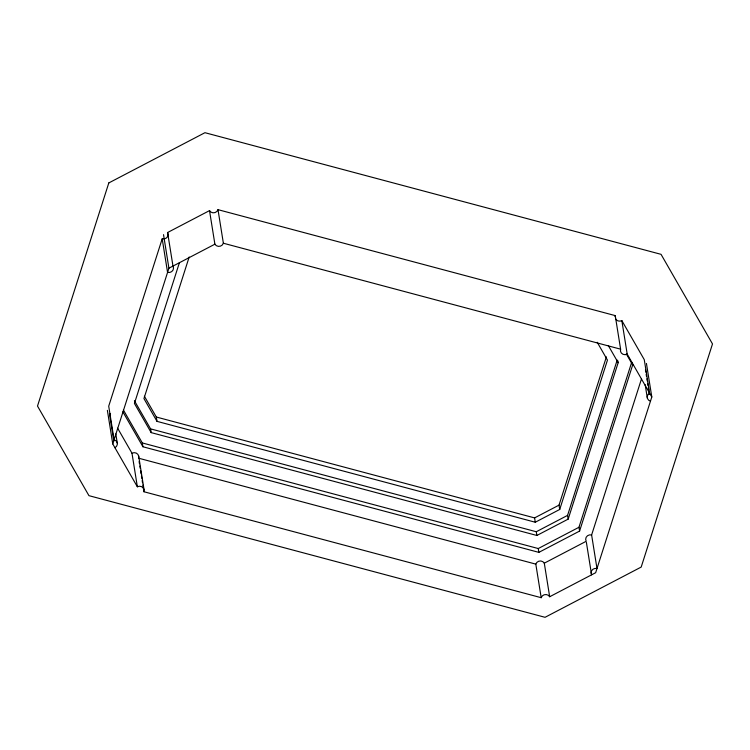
<?xml version="1.0" encoding="UTF-8"?>
<svg xmlns="http://www.w3.org/2000/svg" width="750" height="750" viewBox="0 0 750 750"><rect width="100%" height="100%" fill="white"/><g stroke="black" fill="none" stroke-linecap="round" stroke-linejoin="round"><path stroke-width="1.12" d="M107.381 410.363L112.753 443.925L137.363 486.778A4.622 4.341 -9.1 0 1 143.953 491.747L541.191 597.694A4.622 4.341 -9.1 0 1 549.675 596.737L595.659 572.709L651.806 396.994L627.206 354.141A4.622 4.341 -9.1 0 1 620.606 349.172L615.234 315.609L217.997 209.662A4.622 4.341 -9.1 0 1 209.512 210.619L167.597 232.519A4.622 4.341 -9.1 0 1 162.197 238.828L108.712 406.181L114.094 439.744A4.622 4.341 -9.1 0 1 114.928 447.722M112.753 443.925L168.909 268.209L163.528 234.647M179.456 262.556L134.428 403.453L151.172 432.609L536.878 535.472L568.172 519.122L618.159 362.7L617.859 360.834M189.178 257.006L143.934 398.578L157.012 421.359L535.275 522.234L559.716 509.466L607.453 360.094L597.216 342.262M559.716 509.466L559.022 505.134L606.403 356.869M568.172 519.122L567.572 515.381L617.203 360.066M122.859 411.816L142.931 446.766L538.866 552.366L579.581 531.084L578.972 527.269L631.697 362.259M579.581 531.084L632.672 364.969L632.362 363.056M117.609 428.175L131.981 453.216A4.622 4.341 -9.1 0 1 138.581 458.184L535.809 564.122A4.622 4.341 -9.1 0 1 544.294 563.175L586.209 541.275A4.622 4.341 -9.1 0 1 591.619 534.966L641.531 378.769M168.909 268.209L214.894 244.181A4.622 4.341 -9.1 0 0 223.378 243.234L620.606 349.172M144.375 396.225L156.319 417.019L534.581 517.903L559.022 505.134M134.409 400.716L150.572 428.869L536.278 531.741L567.572 515.381M123.394 409.997L142.322 442.95L538.256 548.541L578.972 527.269M615.581 318.909A4.622 4.341 -9.1 0 0 621.825 320.578L644.259 359.634L649.631 393.206A4.622 4.341 -9.1 0 0 650.475 401.175M626.362 353.981L632.672 364.969M608.344 345.6L618.159 362.7M646.434 363.431L651.806 396.994M645.459 369.853L645.816 372.094M646.172 374.325L646.528 376.566M646.884 378.806L647.25 381.038M647.606 383.278L647.962 385.519M648.319 387.75L648.684 389.991M649.041 392.231L649.397 394.462M645.169 384.637L647.316 398.062M621.825 320.578L627.206 354.141M591.619 534.966L596.991 568.528A4.622 4.341 -9.1 0 0 591.591 574.837L586.388 542.391M544.294 563.175L549.675 596.737M534.581 517.903L535.275 522.234M536.278 531.741L536.878 535.472M538.256 548.541L538.866 552.366M535.809 564.122L541.191 597.694M217.997 209.662L223.378 243.234M209.512 210.619L214.894 244.181M167.597 232.519L172.978 266.081A4.622 4.341 -9.1 0 1 167.569 272.391L162.197 238.828M156.319 417.019L157.012 421.359M150.572 428.869L151.172 432.609M142.322 442.95L142.931 446.766M138.656 455.934L144.028 489.497M139.116 461.541L139.472 463.781M139.828 466.012L140.194 468.253M140.55 470.494L141.084 473.85M141.45 476.091L141.806 478.322M142.162 480.562L142.519 482.803M142.875 485.034L143.953 491.747M131.981 453.216L137.363 486.778M115.809 433.903L117.244 442.856M113.859 441.009L109.556 414.15A4.622 4.341 -9.1 0 0 110.531 413.475M615.037 316.725A4.622 4.341 -9.1 0 1 615.234 315.609M108.806 182.934L37.5 406.059L88.95 495.666L545.053 617.306L641.194 567.066L712.5 343.941L661.05 254.334L204.947 132.694L108.806 182.934"/></g></svg>
